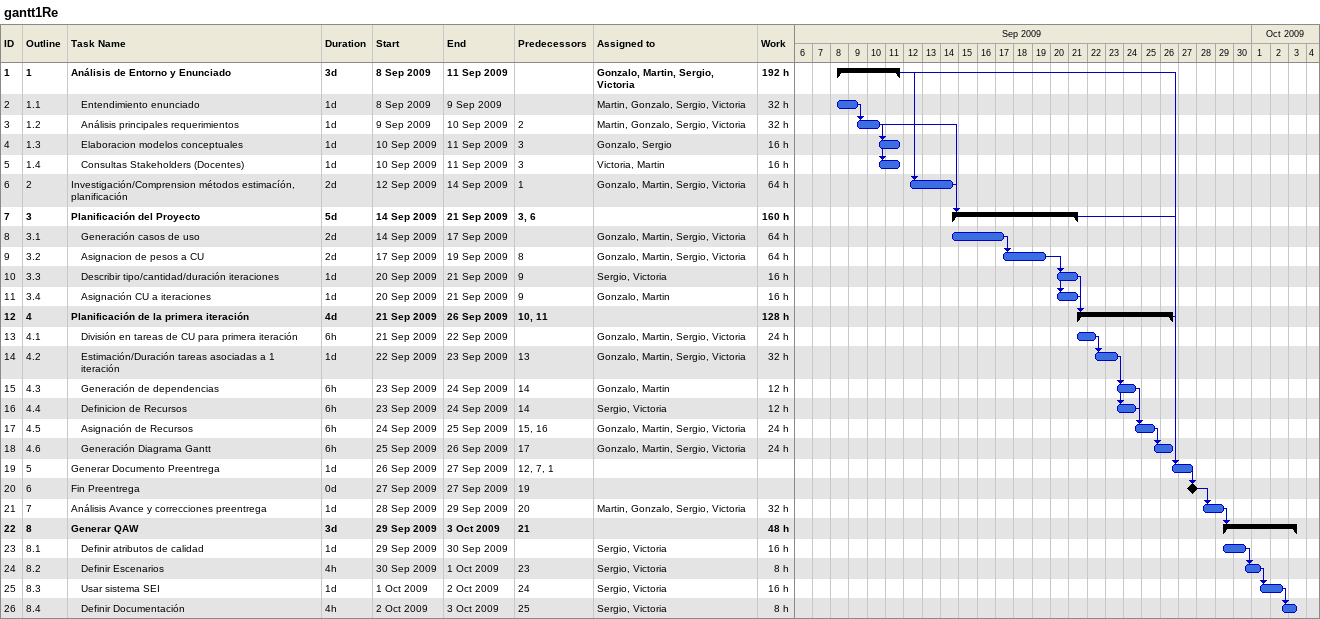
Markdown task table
gantt1Re

| ID | WBS | Task | Duration | Start | Finish | Predecessors | Resources | Work (h) |
|---|---|---|---|---|---|---|---|---|
| 1 | 1 | **Análisis de Entorno y Enunciado** | 3d | 2009-09-08 | 2009-09-11 |  | Gonzalo, Martin, Sergio, Victoria | 192 |
| 2 | 1.1 | Entendimiento enunciado | 1d | 2009-09-08 | 2009-09-09 |  | Martin, Gonzalo, Sergio, Victoria | 32 |
| 3 | 1.2 | Análisis principales requerimientos | 1d | 2009-09-09 | 2009-09-10 | 2 | Martin, Gonzalo, Sergio, Victoria | 32 |
| 4 | 1.3 | Elaboracion modelos conceptuales | 1d | 2009-09-10 | 2009-09-11 | 3 | Gonzalo, Sergio | 16 |
| 5 | 1.4 | Consultas Stakeholders (Docentes) | 1d | 2009-09-10 | 2009-09-11 | 3 | Victoria, Martin | 16 |
| 6 | 2 | Investigación/Comprension métodos estimacíón, planificación | 2d | 2009-09-12 | 2009-09-14 | 1 | Gonzalo, Martin, Sergio, Victoria | 64 |
| 7 | 3 | **Planificación del Proyecto** | 5d | 2009-09-14 | 2009-09-21 | 3, 6 |  | 160 |
| 8 | 3.1 | Generación casos de uso | 2d | 2009-09-14 | 2009-09-17 |  | Gonzalo, Martin, Sergio, Victoria | 64 |
| 9 | 3.2 | Asignacion de pesos a CU | 2d | 2009-09-17 | 2009-09-19 | 8 | Gonzalo, Martin, Sergio, Victoria | 64 |
| 10 | 3.3 | Describir tipo/cantidad/duración iteraciones | 1d | 2009-09-20 | 2009-09-21 | 9 | Sergio, Victoria | 16 |
| 11 | 3.4 | Asignación CU a iteraciones | 1d | 2009-09-20 | 2009-09-21 | 9 | Gonzalo, Martin | 16 |
| 12 | 4 | **Planificación de la primera iteración** | 4d | 2009-09-21 | 2009-09-26 | 10, 11 |  | 128 |
| 13 | 4.1 | División en tareas de CU para primera iteración | 6h | 2009-09-21 | 2009-09-22 |  | Gonzalo, Martin, Sergio, Victoria | 24 |
| 14 | 4.2 | Estimación/Duración tareas asociadas a 1 iteración | 1d | 2009-09-22 | 2009-09-23 | 13 | Gonzalo, Martin, Sergio, Victoria | 32 |
| 15 | 4.3 | Generación de dependencias | 6h | 2009-09-23 | 2009-09-24 | 14 | Gonzalo, Martin | 12 |
| 16 | 4.4 | Definicion de Recursos | 6h | 2009-09-23 | 2009-09-24 | 14 | Sergio, Victoria | 12 |
| 17 | 4.5 | Asignación de Recursos | 6h | 2009-09-24 | 2009-09-25 | 15, 16 | Gonzalo, Martin, Sergio, Victoria | 24 |
| 18 | 4.6 | Generación Diagrama Gantt | 6h | 2009-09-25 | 2009-09-26 | 17 | Gonzalo, Martin, Sergio, Victoria | 24 |
| 19 | 5 | Generar Documento Preentrega | 1d | 2009-09-26 | 2009-09-27 | 12, 7, 1 |  |  |
| 20 | 6 | Fin Preentrega | 0d | 2009-09-27 | 2009-09-27 | 19 |  |  |
| 21 | 7 | Análisis Avance y correcciones preentrega | 1d | 2009-09-28 | 2009-09-29 | 20 | Martin, Gonzalo, Sergio, Victoria | 32 |
| 22 | 8 | **Generar QAW** | 3d | 2009-09-29 | 2009-10-03 | 21 |  | 48 |
| 23 | 8.1 | Definir atributos de calidad | 1d | 2009-09-29 | 2009-09-30 |  | Sergio, Victoria | 16 |
| 24 | 8.2 | Definir Escenarios | 4h | 2009-09-30 | 2009-10-01 | 23 | Sergio, Victoria | 8 |
| 25 | 8.3 | Usar sistema SEI | 1d | 2009-10-01 | 2009-10-02 | 24 | Sergio, Victoria | 16 |
| 26 | 8.4 | Definir Documentación | 4h | 2009-10-02 | 2009-10-03 | 25 | Sergio, Victoria | 8 |
